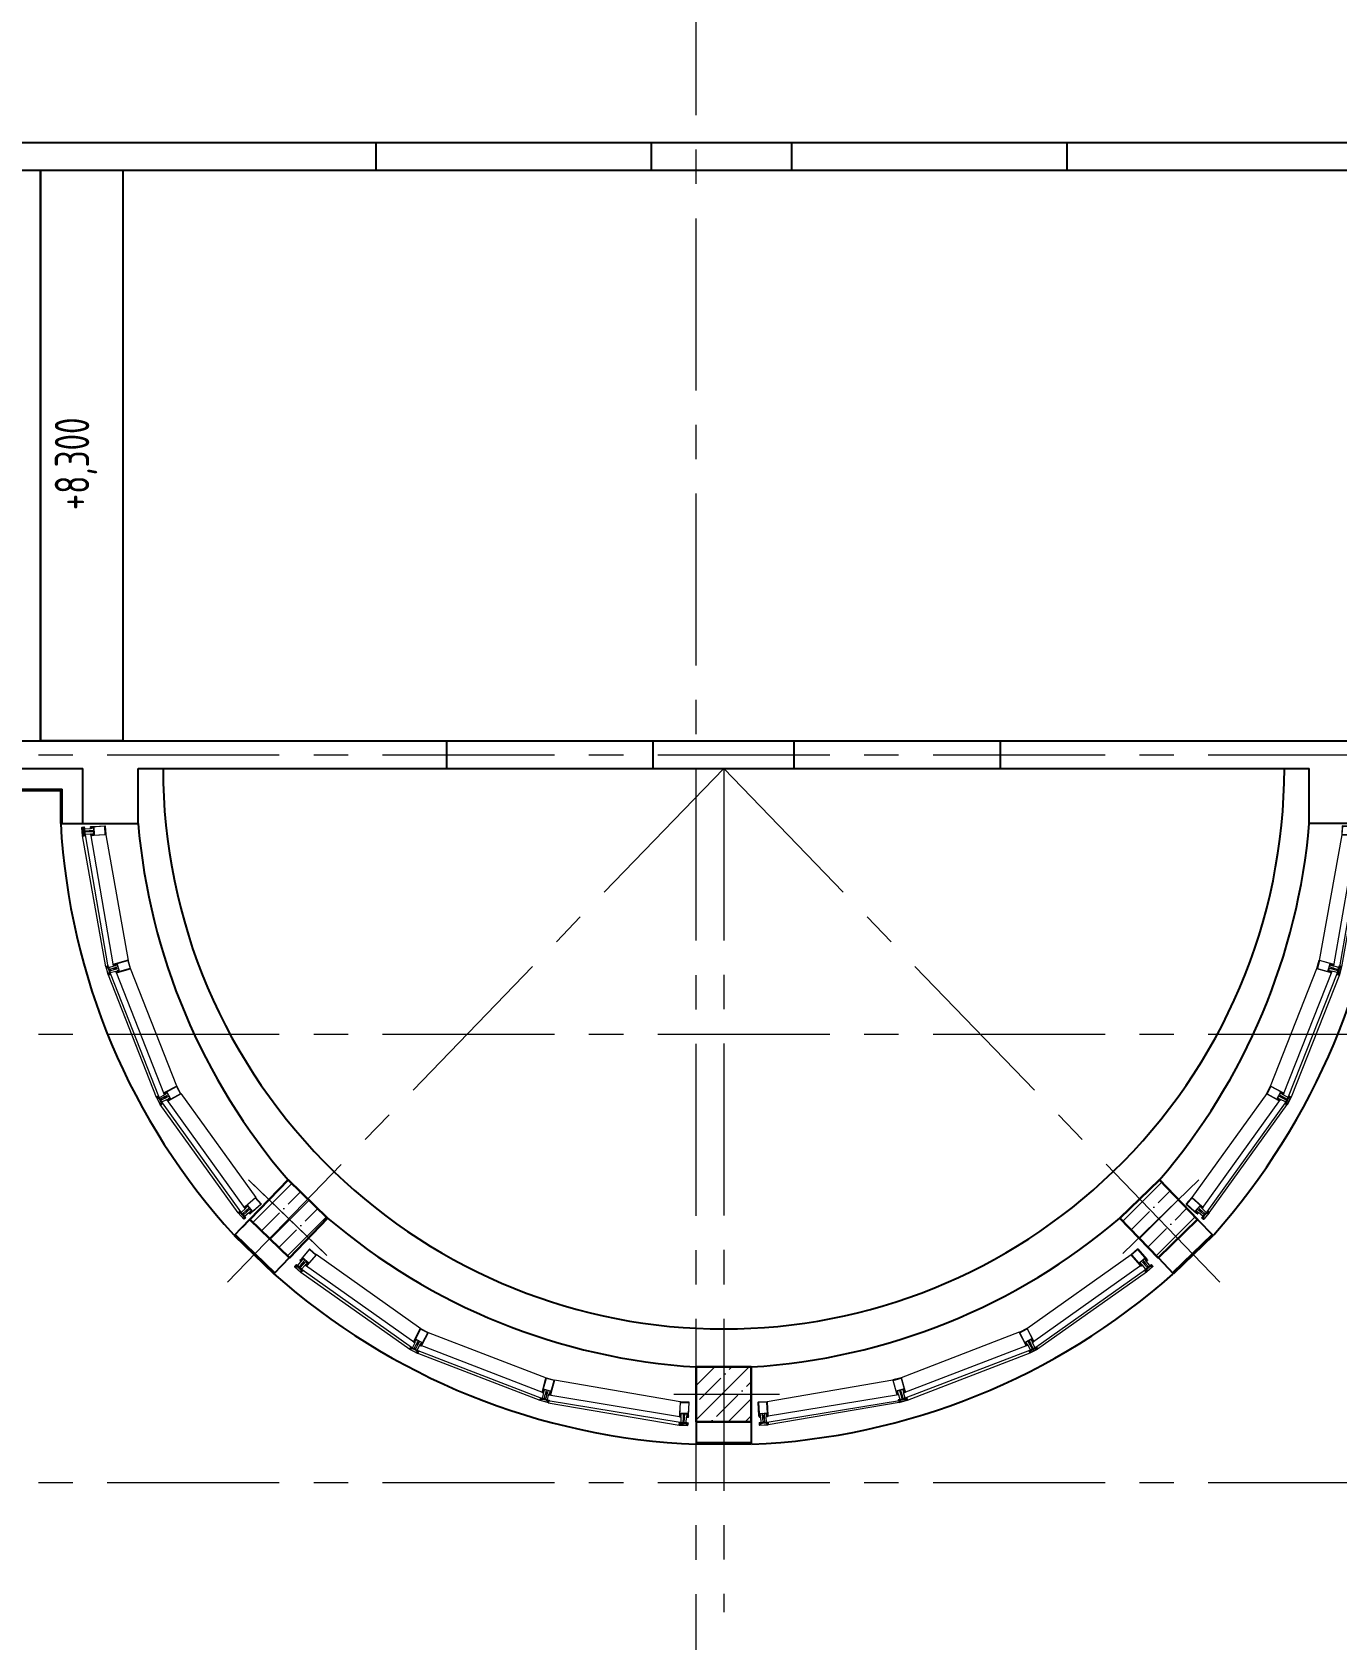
# Model space of a CAD drawing. Header units: millimetres. Extents: x -185251 to 7892985, y -102157 to 319855.
# Drawn here: x -143029 to -133550, y 99681 to 111368 of the extents above; entities that cross this region are included whole.
import ezdxf
from ezdxf import colors
from ezdxf.entities.mleader import LeaderData, LeaderLine
from ezdxf.math import Vec2, Vec3

# ---------------------------------------------------------------- set-up
doc = ezdxf.new("R2010")
doc.units = ezdxf.units.MM
doc.header["$LTSCALE"] = 10
doc.linetypes.add('CENTER', pattern=[2, 1.25, -0.25, 0.25, -0.25])
for name, color, linetype, lineweight in [('АР_Оси', 142, 'Continuous', 9), ('АР_Перегородки витражные', 152, 'Continuous', 13), ('АР_Сущ Несущая стена', 202, 'Continuous', 30), ('АР_Штриховка монолит', 250, 'Continuous', 9)]:
    doc.layers.add(name, color=color, linetype=linetype, lineweight=lineweight)
doc.layers.add('Архитектура', color=251, linetype='Continuous')
doc.layers.get('0').off()
doc.layers.get('0').freeze()
doc.styles.add('ISOCPEUR', font='isocpeur.TTF', dxfattribs={"width": 0.7})
pattern_1 = [(335.76716334, (-69115.3163, 318510.941), (0.651582564, 1.447617495), []), (65.76716334, (-69115.3163, 318510.941), (-1.447617495, 0.651582564), [])]

# ---------------------------------------------------------------- blocks, each defined once
blk = doc.blocks.new('_DOTSMALL')
at = {"color": 0, "linetype": 'ByBlock', "const_width": 0.5}
blk.add_lwpolyline([(-0.0625, 0, 1), (0.0625, 0, 1)], format="xyb", close=True, dxfattribs=at)
blk = doc.blocks.new('стойка витр.')
h = blk.add_hatch()
h.set_pattern_fill('ANSI37', scale=0.5, angle=-69.2328)
h.set_pattern_definition(pattern_1)
edge = h.paths.add_edge_path()
edge.add_line((-23, 14), (-23, 15))
edge.add_arc((-23, 15), 0.427, 20.7605, 72.3)
edge.add_arc((-23, 16), 0.427, 110.764, 252.288, ccw=False)
edge.add_line((-23, 16), (-22, 16))
edge.add_arc((-22, 16), 0.183, 20.749, 110.7854, ccw=False)
edge.add_line((-22, 16), (-22, 16))
edge.add_arc((-22, 16), 0.183, 200.7666, 335.778)
edge.add_line((-22, 16), (-21, 18))
edge.add_arc((-22, 18), 0.637, 344.3928, 381.7249)
edge.add_line((-21, 18), (-23, 22))
edge.add_arc((-23, 22), 0.637, 19.8094, 57.1415)
edge.add_line((-23, 22), (-24, 23))
edge.add_arc((-24, 23), 0.183, 65.7564, 200.7677)
edge.add_line((-25, 23), (-24, 23))
edge.add_arc((-25, 23), 0.183, -69.251, 20.7854, ccw=False)
edge.add_line((-25, 23), (-26, 22))
edge.add_arc((-26, 23), 0.427, 149.2464, 290.7703, ccw=False)
edge.add_arc((-27, 23), 0.427, 329.2344, 380.7738)
edge.add_line((-26, 23), (-27, 24))
edge.add_arc((-27, 24), 0.183, 20.749, 110.7854)
edge.add_line((-27, 24), (-33, 22))
edge.add_arc((-33, 21), 0.306, 107.612, 200.6883)
edge.add_line((-34, 21), (-33, 21))
edge.add_arc((-33, 21), 0.304, 200.7453, 225.8124)
edge.add_line((-33, 21), (-32, 19))
edge.add_arc((-32, 19), 0.305, -108.8628, 45.7814, ccw=False)
edge.add_arc((-29, 28), 9.95, 231.9543, 250.0412, ccw=False)
edge.add_arc((-35, 20), 0.4, 42.3093, 119.225)
edge.add_arc((-35, 20), 0.602, 134.395, 228.6478)
edge.add_arc((-29, 28), 11, 232.0873, 240.8889)
edge.add_arc((-37, 13), 6.09, 40.7589, 60.6144, ccw=False)
edge.add_arc((-33, 17), 0.305, -34.8959, 41.6027, ccw=False)
edge.add_line((-32, 16), (-33, 16))
edge.add_arc((-33, 16), 0.305, 145.1101, 256.4243)
edge.add_line((-33, 15), (-32, 15))
edge.add_arc((-32, 15), 0.305, -34.8899, 76.4243, ccw=False)
edge.add_line((-32, 15), (-32, 14))
edge.add_arc((-32, 14), 0.305, 145.1101, 256.4243)
edge.add_line((-32, 13), (-31, 13))
edge.add_arc((-31, 13), 0.305, -24.2247, 76.4204, ccw=False)
edge.add_line((-31, 13), (-32, 11))
edge.add_arc((-31, 11), 0.305, 155.7711, 290.7403)
edge.add_line((-31, 11), (-23, 14))
edge.add_arc((-23, 14), 0.183, 290.749, 380.749)
edge = h.paths.add_edge_path(flags=16)
edge.add_line((-23, 21), (-22, 19))
edge.add_arc((-23, 18), 0.541, -69.2328, 20.7672, ccw=False)
edge.add_line((-23, 18), (-23, 18))
edge.add_arc((-24, 18), 0.541, 200.7672, 290.7672, ccw=False)
edge.add_line((-24, 18), (-25, 20))
edge.add_arc((-25, 20), 0.541, 110.7672, 200.7672, ccw=False)
edge.add_line((-25, 21), (-24, 21))
edge.add_arc((-24, 21), 0.541, 20.7672, 110.7672, ccw=False)
edge = h.paths.add_edge_path(flags=16)
edge.add_line((-27, 20), (-26, 17))
edge.add_arc((-26, 17), 0.541, -69.2328, 20.7672, ccw=False)
edge.add_line((-26, 16), (-28, 15))
edge.add_arc((-28, 16), 0.541, 200.7672, 290.7672, ccw=False)
edge.add_line((-29, 15), (-30, 19))
edge.add_arc((-30, 19), 0.541, 110.7672, 200.7672, ccw=False)
edge.add_line((-30, 20), (-28, 21))
edge.add_arc((-27, 20), 0.541, 20.7672, 110.7672, ccw=False)
h = blk.add_hatch()
h.set_pattern_fill('ANSI37', scale=0.5, angle=-69.2328)
h.set_pattern_definition([(335.76716334, (-69115.9168, 318510.7132), (0.651582564, 1.447617495), []), (65.76716334, (-69115.9168, 318510.7132), (-1.447617495, 0.651582564), [])])
edge = h.paths.add_edge_path()
edge.add_arc((-61, -46), 0.549, 155.7657, 200.7672)
edge.add_line((-62, -46), (-61, -44))
edge.add_arc((-61, -44), 0.183, 20.7672, 155.7657)
edge.add_line((-61, -44), (-61, -45))
edge.add_arc((-61, -45), 0.183, 200.7672, 290.7672)
edge.add_line((-61, -45), (-59, -44))
edge.add_arc((-60, -44), 0.427, -69.2328, 72.2936)
edge.add_arc((-59, -43), 0.427, 200.7672, 252.2936)
edge.add_line((-60, -43), (-63, -35))
edge.add_arc((-63, -34), 0.305, 110.7672, 200.7672)
edge.add_line((-63, -34), (-61, -33))
edge.add_arc((-60, -34), 0.304, 76.4029, 110.7672)
edge.add_line((-60, -33), (-60, -34))
edge.add_arc((-108, -56), 53, 16.7114, 24.8229)
edge.add_line((-57, -41), (-58, -41))
edge.add_arc((-58, -41), 0.305, 145.1109, 256.4234)
edge.add_line((-58, -42), (-57, -42))
edge.add_arc((-57, -42), 0.305, -34.8891, 76.4234)
edge.add_line((-57, -42), (-57, -43))
edge.add_arc((-57, -43), 0.305, 145.1109, 256.4234)
edge.add_line((-57, -44), (-56, -44))
edge.add_arc((-56, -44), 0.305, -34.8891, 76.4234)
edge.add_line((-56, -44), (-56, -45))
edge.add_arc((-56, -45), 0.305, 145.1109, 256.4234)
edge.add_line((-56, -46), (-55, -46))
edge.add_arc((-56, -46), 0.305, -34.8891, 76.4234)
edge.add_line((-55, -46), (-56, -47))
edge.add_arc((-56, -47), 0.305, 145.1109, 256.4234)
edge.add_line((-56, -47), (-55, -48))
edge.add_arc((-55, -48), 0.305, -34.8891, 76.4234)
edge.add_line((-55, -48), (-55, -49))
edge.add_arc((-55, -49), 0.305, 145.1109, 256.4234)
edge.add_line((-55, -49), (-54, -50))
edge.add_arc((-54, -50), 0.305, -34.8891, 76.4234)
edge.add_line((-54, -50), (-54, -51))
edge.add_arc((-54, -51), 0.305, 145.1109, 256.4234)
edge.add_line((-54, -51), (-53, -51))
edge.add_arc((-53, -52), 0.305, -43.6751, 76.4279)
edge.add_line((-53, -52), (-54, -53))
edge.add_arc((-54, -53), 0.305, 136.3286, 262.7471)
edge.add_arc((-55, -61), 7.99, 59.586, 82.7471)
edge.add_arc((-51, -54), 0.305, 253.291, 419.586)
edge.add_arc((-53, -61), 6.03, 73.291, 110.7672)
edge.add_line((-55, -55), (-55, -55))
edge.add_arc((-55, -55), 0.427, 200.7672, 290.7672)
edge.add_line((-55, -55), (-57, -51))
edge.add_arc((-56, -51), 0.427, 149.2366, 200.7672)
edge.add_arc((-57, -51), 0.427, -30.7634, 40.0143)
edge.add_arc((-57, -51), 0.427, 40.0005, 110.7672)
edge.add_line((-57, -50), (-58, -51))
edge.add_arc((-58, -51), 0.183, 110.7672, 200.7672)
edge.add_line((-58, -51), (-58, -51))
edge.add_arc((-59, -51), 0.183, 245.7686, 380.7672)
edge.add_line((-59, -51), (-60, -51))
edge.add_arc((-60, -50), 0.549, 200.7672, 245.7686)
edge.add_line((-60, -50), (-62, -46))
edge = h.paths.add_edge_path(flags=16)
edge.add_arc((-59, -49), 0.541, 200.7672, 290.7672)
edge.add_line((-61, -47), (-60, -49))
edge.add_arc((-60, -47), 0.541, 110.7672, 200.7672)
edge.add_line((-59, -46), (-60, -46))
edge.add_arc((-59, -46), 0.541, 20.7672, 110.7672)
edge.add_line((-58, -48), (-59, -46))
edge.add_arc((-58, -49), 0.541, -69.2328, 20.7672)
edge.add_line((-59, -50), (-58, -49))
h = blk.add_hatch()
h.set_pattern_fill('ANSI37', scale=0.5, angle=-69.2328)
h.set_pattern_definition(pattern_1)
edge = h.paths.add_edge_path()
edge.add_line((-8, -26), (-7, -27))
edge.add_arc((-8, -27), 0.427, -30.7656, 20.7738, ccw=False)
edge.add_arc((-7, -27), 0.427, 149.2464, 290.7703)
edge.add_line((-7, -28), (-6, -27))
edge.add_arc((-6, -27), 0.183, 290.749, 380.7854)
edge.add_line((-6, -27), (-6, -27))
edge.add_arc((-6, -27), 0.183, 65.7564, 200.7677, ccw=False)
edge.add_line((-5, -27), (-4, -27))
edge.add_arc((-4, -28), 0.637, 19.8094, 57.1415, ccw=False)
edge.add_line((-4, -28), (-2, -31))
edge.add_arc((-3, -32), 0.637, -15.6072, 21.7249, ccw=False)
edge.add_line((-2, -32), (-3, -33))
edge.add_arc((-3, -33), 0.183, 200.7666, 335.778, ccw=False)
edge.add_line((-3, -33), (-3, -33))
edge.add_arc((-3, -33), 0.183, 20.749, 110.7854)
edge.add_line((-3, -33), (-4, -34))
edge.add_arc((-4, -34), 0.427, 110.764, 252.288)
edge.add_arc((-5, -35), 0.427, 20.7605, 72.3, ccw=False)
edge.add_line((-4, -35), (-4, -36))
edge.add_arc((-4, -36), 0.183, -69.251, 20.7854, ccw=False)
edge.add_line((-4, -36), (-11, -38))
edge.add_arc((-11, -38), 0.306, 200.846, 293.9223, ccw=False)
edge.add_line((-11, -38), (-11, -38))
edge.add_arc((-11, -37), 0.304, 175.722, 200.789, ccw=False)
edge.add_line((-11, -37), (-11, -35))
edge.add_arc((-12, -35), 0.305, 355.7529, 510.3972)
edge.add_arc((-3, -40), 9.95, 151.4932, 169.58)
edge.add_arc((-13, -38), 0.4, 282.3093, 359.225, ccw=False)
edge.add_arc((-13, -38), 0.602, 172.8865, 267.1393, ccw=False)
edge.add_arc((-3, -40), 11, 160.6454, 169.447, ccw=False)
edge.add_arc((-19, -34), 6.09, 340.92, 360.7754)
edge.add_arc((-13, -34), 0.305, 359.9316, 436.4302)
edge.add_line((-13, -34), (-14, -34))
edge.add_arc((-14, -33), 0.305, 145.1101, 256.4243, ccw=False)
edge.add_line((-14, -33), (-14, -32))
edge.add_arc((-14, -32), 0.305, 325.1101, 436.4243)
edge.add_line((-14, -32), (-15, -32))
edge.add_arc((-15, -31), 0.305, 145.1101, 256.4243, ccw=False)
edge.add_line((-15, -31), (-14, -30))
edge.add_arc((-15, -30), 0.305, 325.1139, 425.759)
edge.add_line((-15, -30), (-16, -29))
edge.add_arc((-16, -29), 0.305, 110.794, 245.7633, ccw=False)
edge.add_line((-16, -29), (-8, -26))
edge.add_arc((-8, -26), 0.183, 20.7854, 110.7854, ccw=False)
edge = h.paths.add_edge_path(flags=16)
edge.add_line((-3, -31), (-4, -29))
edge.add_arc((-5, -29), 0.541, 20.7672, 110.7672)
edge.add_line((-5, -28), (-6, -29))
edge.add_arc((-6, -29), 0.541, 110.7672, 200.7672)
edge.add_line((-6, -29), (-5, -32))
edge.add_arc((-5, -32), 0.541, 200.7672, 290.7672)
edge.add_line((-5, -32), (-4, -32))
edge.add_arc((-4, -31), 0.541, 290.7672, 380.7672)
edge = h.paths.add_edge_path(flags=16)
edge.add_line((-7, -33), (-8, -29))
edge.add_arc((-9, -30), 0.541, 20.7672, 110.7672)
edge.add_line((-9, -29), (-11, -30))
edge.add_arc((-11, -31), 0.541, 110.7672, 200.7672)
edge.add_line((-11, -31), (-10, -34))
edge.add_arc((-10, -34), 0.541, 200.7672, 290.7672)
edge.add_line((-9, -35), (-7, -34))
edge.add_arc((-7, -33), 0.541, 290.7672, 380.7672)
at = {"lineweight": 0, "ltscale": 100, "transparency": 33554687}
for points in [[(-69, -58), (-90, -2), (-90, -1), (-89, -1), (-89, -1), (-88, -3), (-87, -3), (-87, -3), (-86, -3), (-87, -1), (-87, 0), (-82, 2), (-81, 1), (-80, 1), (-77, 4), (-78, 5), (-90, 0), (-91, -2), (-70, -59), (-68, -60), (-55, -55), (-55, -54), (-59, -54), (-59, -54), (-60, -56), (-65, -58), (-66, -57), (-67, -55), (-67, -55), (-68, -55), (-68, -56), (-67, -58), (-67, -58), (-68, -59)], [(66, 59), (-27, 24), (-26, 22), (-25, 22), (-25, 22), (-25, 23), (-21, 25), (-19, 21), (-19, 21), (-19, 21), (-18, 17), (-22, 16), (-23, 17), (-23, 16), (-23, 16), (-23, 14), (-17, 16), (-16, 17), (-15, 20), (-15, 20), (-17, 24), (-17, 25), (-17, 25), (-14, 27), (-12, 26), (-4, 5), (-5, 4), (-33, -7), (-33, -7), (-32, -8), (-31, -9), (-30, -9), (-30, -9), (-29, -9), (-29, -8), (-28, -9), (-27, -8), (-27, -8), (-26, -8), (-25, -7), (-25, -7), (-25, -7), (-24, -7), (-24, -6), (-23, -7), (-22, -6), (-22, -6), (-21, -6), (-20, -6), (-20, -5), (-20, -5), (-19, -5), (-18, -4), (-18, -5), (-17, -4), (-15, -5), (-15, -6), (-16, -8), (-16, -9), (-16, -8), (-17, -9), (-18, -9), (-18, -9), (-19, -9), (-19, -10), (-20, -10), (-21, -10), (-21, -11), (-21, -10), (-23, -11), (-23, -11), (-23, -11), (-24, -11), (-24, -12), (-25, -12), (-26, -12), (-26, -13), (-26, -12), (-28, -13), (-28, -13), (-28, -13), (-29, -13), (-29, -14), (-30, -15), (-29, -16), (-29, -16), (-1, -6), (0, -6), (8, -28), (8, -29), (4, -31), (3, -30), (3, -29), (2, -25), (2, -25), (-1, -23), (-2, -23), (-8, -25), (-7, -27), (-6, -28), (-6, -27), (-6, -26), (-2, -25), (0, -28), (0, -28), (0, -29), (1, -32), (-4, -34), (-4, -33), (-4, -33), (-5, -34), (-4, -36), (89, -1), (89, 1), (67, 59)], [(64, 56), (85, 0), (11, -28), (-11, 28)]]:
    blk.add_lwpolyline(points, close=True, dxfattribs=at)
for points in [[(-74, -6), (-74, -6), (-75, -6), (-74, -7), (-77, -8, -0.414362), (-77, -8), (-79, -2, -0.414326), (-79, 0), (-77, 0), (-77, -1), (-76, 0), (-76, 0), (-77, 3, 0.551224), (-78, 4), (-80, 1, -0.267349), (-81, 1), (-82, 1, 0.249629), (-83, 1), (-86, -2, 0.827043), (-86, -3), (-82, -2, -0.414326), (-81, -2), (-78, -9, 0.414326), (-77, -10), (-76, -9, -0.082799), (-72, -16), (-68, -26), (-68, -26), (-68, -26), (-65, -35, -0.082799), (-63, -43), (-64, -44, 0.414326), (-65, -45), (-62, -52, -0.414326), (-62, -53), (-66, -55, 0.827043), (-66, -56), (-61, -56, 0.249629), (-61, -55), (-60, -54, -0.267349), (-59, -54), (-56, -54, 0.551224), (-56, -54), (-57, -51), (-57, -50), (-58, -50), (-58, -51), (-59, -52, -0.414326), (-60, -51), (-63, -45, -0.414362), (-63, -45), (-60, -44), (-60, -45), (-60, -45), (-59, -44)], [(-32, -8), (-33, -7, 0.523933), (-33, -7), (-64, -19, 0.414326), (-65, -20), (-64, -21, 0.410627), (-63, -21), (-63, -21, 0.492552), (-63, -21), (-63, -20, -0.441111), (-63, -20), (-61, -19, -0.208057), (-60, -19, -0.000016), (-57, -21, -0.439819), (-56, -22, -0.000016), (-58, -25, -0.208057), (-58, -26), (-60, -27, -0.441111), (-60, -26), (-61, -26, 0.492552), (-61, -26), (-61, -26, 0.410627), (-62, -27), (-61, -28, 0.414326), (-61, -28), (-30, -17, 0.523933), (-29, -16), (-30, -15)]]:
    blk.add_lwpolyline(points, format="xyb", close=True, dxfattribs=at)
at = {"color": 7, "lineweight": 0, "ltscale": 100, "transparency": 33554687}
for points in [[(-74, 3, 0.57795), (-74, 4), (-75, 4, -0.615334), (-75, 4, 0.101403), (-74, 7, 0.887085), (-74, 7, -0.164997), (-77, 5), (-77, 5, 0.414304), (-78, 4), (-76, 1, 0.228696), (-76, 1, -0.319049), (-76, 0, -0.319002), (-76, 0), (-77, -1, -0.4144), (-77, -1), (-78, 0, 0.668339), (-78, 0), (-79, -2, 0.198883), (-79, -2), (-77, -6, 0.198883), (-77, -7), (-75, -7, 0.668339), (-75, -7), (-75, -7, -0.4144), (-75, -7), (-74, -6, -0.710202), (-73, -7, 0.228696), (-73, -7), (-70, -16, 0.414362), (-70, -16), (-67, -15, 0.151171), (-67, -15), (-67, -15, 0.035408), (-70, -8), (-71, -7, -0.527868), (-71, -7), (-70, -6, 0.527868), (-71, -6), (-72, -5, -0.527868), (-72, -5), (-71, -4, 0.527868), (-71, -4), (-72, -4, -0.527868), (-72, -3), (-72, -2, 0.527868), (-72, -2), (-73, -2, -0.527868), (-73, -1), (-73, 0, 0.527868), (-73, 0), (-74, 0, -0.527868), (-74, 1), (-73, 1, 0.527868), (-74, 2), (-74, 2, -0.527868), (-75, 3)], [(-23, 14), (-23, 15, 0.228752), (-23, 15, -0.710164), (-23, 16), (-22, 16, -0.4144), (-22, 16), (-22, 16, 0.66825), (-22, 16), (-21, 18, 0.164348), (-21, 18), (-23, 22, 0.164348), (-23, 22), (-24, 23, 0.66825), (-25, 23), (-24, 23, -0.4144), (-25, 23), (-26, 22, -0.710164), (-26, 23, 0.228752), (-26, 23), (-27, 24, 0.4144), (-27, 24), (-33, 22, 0.430028), (-34, 21), (-33, 21, 0.109814), (-33, 21), (-32, 19, -0.800036), (-32, 18, -0.079083), (-35, 20, 0.348803), (-35, 20, 0.436125), (-35, 19, 0.038423), (-34, 18, -0.086853), (-32, 17, -0.346763), (-32, 16), (-33, 16, 0.527877), (-33, 15), (-32, 15, -0.527877), (-32, 15), (-32, 14, 0.527877), (-32, 13), (-31, 13, -0.469739), (-31, 13), (-32, 11, 0.667984), (-31, 11), (-23, 14, 0.414214)], [(-53, -51, -0.57795), (-53, -52), (-54, -53, 0.615334), (-54, -53, -0.101403), (-51, -54, -0.887085), (-51, -55, 0.164997), (-55, -55), (-55, -55, -0.414304), (-55, -55), (-57, -51, -0.228696), (-57, -51, 0.319049), (-57, -50, 0.319002), (-57, -50), (-58, -51, 0.4144), (-58, -51), (-58, -51, -0.668339), (-59, -51), (-60, -51, -0.198883), (-60, -50), (-62, -46, -0.198883), (-62, -46), (-61, -44, -0.668339), (-61, -44), (-61, -45, 0.4144), (-61, -45), (-59, -44, 0.710202), (-59, -43, -0.228696), (-60, -43), (-63, -35, -0.414362), (-63, -34), (-61, -33, -0.151171), (-60, -33), (-60, -34, -0.035408), (-57, -41), (-58, -41, 0.527868), (-58, -42), (-57, -42, -0.527868), (-57, -42), (-57, -43, 0.527868), (-57, -44), (-56, -44, -0.527868), (-56, -44), (-56, -45, 0.527868), (-56, -46), (-55, -46, -0.527868), (-55, -46), (-56, -47, 0.527868), (-56, -47), (-55, -48, -0.527868), (-55, -48), (-55, -49, 0.527868), (-55, -49), (-54, -50, -0.527868), (-54, -50), (-54, -51, 0.527868), (-54, -51)], [(-8, -26), (-7, -27, -0.228752), (-7, -27, 0.710164), (-7, -28), (-6, -27, 0.4144), (-6, -27), (-6, -27, -0.66825), (-5, -27), (-4, -27, -0.164348), (-4, -28), (-2, -31, -0.164348), (-2, -32), (-3, -33, -0.66825), (-3, -33), (-3, -33, 0.4144), (-3, -33), (-4, -34, 0.710164), (-4, -34, -0.228752), (-4, -35), (-4, -36, -0.4144), (-4, -36), (-11, -38, -0.430028), (-11, -38), (-11, -38, -0.109814), (-11, -37), (-11, -35, 0.800036), (-12, -35, 0.079083), (-13, -38, -0.348803), (-13, -38, -0.436125), (-14, -38, -0.038423), (-13, -36, 0.086853), (-13, -34, 0.346763), (-13, -34), (-14, -34, -0.527877), (-14, -33), (-14, -32, 0.527877), (-14, -32), (-15, -32, -0.527877), (-15, -31), (-14, -30, 0.469739), (-15, -30), (-16, -29, -0.667984), (-16, -29), (-8, -26, -0.414214)]]:
    blk.add_lwpolyline(points, format="xyb", close=True, dxfattribs=at)
for points in [[(-72, 0), (-73, 0)], [(-27, 24), (-27, 24)], [(-23, 14), (-23, 14)]]:
    blk.add_lwpolyline(points, dxfattribs=at)
blk.add_lwpolyline([(-73, 0), (-55, -48), (-54, -48), (-72, 0)], close=True)
at = {"lineweight": 0, "ltscale": 100, "transparency": 33554687}
for points in [[(-70, -6), (-69, -6), (-31, 9), (-31, 9), (-31, 11)], [(-56, -42), (-56, -41), (-17, -27), (-17, -27), (-16, -29)]]:
    blk.add_lwpolyline(points, dxfattribs=at)
at = {"color": 7}
for points in [[(-27, 20), (-26, 17, -0.414214), (-26, 16), (-28, 15, -0.414214), (-29, 15), (-30, 19, -0.414214), (-30, 20), (-28, 21, -0.414214)], [(-23, 21), (-22, 19, -0.414214), (-23, 18), (-23, 18, -0.414214), (-24, 18), (-25, 20, -0.414214), (-25, 21), (-24, 21, -0.414214)], [(-75, -2), (-74, -4, -0.414214), (-75, -5), (-76, -5, -0.414214), (-77, -5), (-78, -3, -0.414214), (-77, -2), (-76, -2, -0.414214)], [(-58, -48), (-59, -46, 0.414214), (-59, -46), (-60, -46, 0.414214), (-61, -47), (-60, -49, 0.414214), (-59, -50), (-58, -49, 0.414214)], [(-7, -33), (-8, -29, 0.414214), (-9, -29), (-11, -30, 0.414214), (-11, -31), (-10, -34, 0.414214), (-9, -35), (-7, -34, 0.414214)], [(-3, -31), (-4, -29, 0.414214), (-5, -28), (-6, -29, 0.414214), (-6, -29), (-5, -32, 0.414214), (-5, -32), (-4, -32, 0.414214)]]:
    blk.add_lwpolyline(points, format="xyb", close=True, dxfattribs=at)
at = {"color": 7, "lineweight": 0, "ltscale": 100, "transparency": 33554687}
blk.add_arc((-33, 21), 0.305, 110.7562, 200.7779, dxfattribs=at)
blk = doc.blocks.new('A$Ccadbda81')
at = {"layer": 'АР_Перегородки витражные', "color": 5}
for p, q in [((89, -1005), (-114, -61)), ((-95, -53), (104, -1006)), ((145, -997), (-54, -43)), ((55, -46), (251, -953)), ((163, -1037), (546, -1918)), ((636, -1855), (270, -1012)), ((108, -1064), (489, -1941)), ((508, -1935), (124, -1053)), ((533, -1980), (1130, -2751)), ((1163, -2725), (567, -1955)), ((666, -1908), (1236, -2643)), ((1113, -2760), (520, -1993))]:
    blk.add_line(p, q, dxfattribs=at)
at = {"layer": 'АР_Перегородки витражные', "xscale": -1}
for p, rotation in [((-31, -22), 206.0439613467204), ((1196, -2723), 244.0437384224219)]:
    blk.add_blockref('стойка витр.', p, dxfattribs=dict(at, rotation=rotation))
at = {"layer": 'АР_Перегородки витражные'}
for p, rotation in [((181, -1008), 357.0718620546067), ((579, -1924), 9.301548555461455)]:
    blk.add_blockref('стойка витр.', p, dxfattribs=dict(at, rotation=rotation))
blk = doc.blocks.new('A$C81a96c4f')
at = {"layer": 'АР_Штриховка монолит', "ltscale": 100}
h = blk.add_hatch(dxfattribs=at)
h.set_pattern_fill('ANSI35', color=256, scale=700)
h.set_pattern_definition([(45, (-977645.9, 95082.39), (-123.743687, 123.743687), []), (45, (-977522.15, 95082.39), (-123.743687, 123.743687), [218.75, -43.75, 0, -43.75])])
h.paths.add_polyline_path([(-3166, -2990), (-3443, -3278), (-3156, -3556), (-2878, -3268)])
h = blk.add_hatch(dxfattribs=at)
h.set_pattern_fill('ANSI35', color=256, scale=700)
h.set_pattern_definition([(45, (-971324.91, 95091.84), (-123.743687, 123.743687), []), (45, (-971201.17, 95091.84), (-123.743687, 123.743687), [218.75, -43.75, 0, -43.75])])
h.paths.add_polyline_path([(3166, -2990), (2878, -3268), (3156, -3556), (3443, -3278)])
h = blk.add_hatch(dxfattribs=at)
h.set_pattern_fill('ANSI35', color=256, scale=700)
h.set_pattern_definition([(45, (177458.83, -66645.68), (-123.74369, 123.74369), []), (45, (177582.58, -66645.68), (-123.74369, 123.74369), [218.75, -43.75, 0, -43.75])])
h.paths.add_polyline_path([(200, -4350), (-200, -4350), (-200, -4750), (200, -4750)])
at = {"layer": 'АР_Сущ Несущая стена', "ltscale": 100}
for points in [[(-2878, -3268), (-3166, -2990), (-3443, -3278), (-3156, -3556)], [(2878, -3268), (3166, -2990), (3443, -3278), (3156, -3556)], [(-200, -4350), (200, -4350), (200, -4750), (-200, -4750)]]:
    blk.add_lwpolyline(points, close=True, dxfattribs=at)

msp = doc.modelspace()

# ---------------------------------------------------------------- linework, layer by layer
at = {"layer": 'АР_Оси', "linetype": 'CENTER', "ltscale": 100}
for p, q in [((-138204.3, 92764), (-138204.3, 127071.4)), ((-176483.7, 110365.2), (-101315.8, 110365.2)), ((-176483.7, 106115.2), (-101315.8, 106115.2)), ((-138004.3, 106015.2), (-141609.5, 102281.9)), ((-138004.3, 106015.2), (-138004.3, 99883.2)), ((-138004.3, 106015.2), (-134399, 102281.9)), ((-176483.7, 104085.2), (-101315.8, 104085.2)), ((-141457, 103024.3), (-140903.4, 102489.7)), ((-141441.8, 103009.5), (-140888.2, 102474.9)), ((-134551.5, 103024.3), (-135105.1, 102489.7)), ((-134551.5, 103024.3), (-135105.1, 102489.7)), ((-137598.3, 101465.2), (-138367.9, 101465.2)), ((-137598.3, 101465.2), (-138367.8, 101465.2)), ((-176483.7, 100825.2), (-101315.8, 100825.2))]:
    msp.add_line(p, q, dxfattribs=at)
at = {"layer": 'Архитектура', "lineweight": 25, "transparency": 33554684}
for p, q in [((-146229.3, 110565.2), (-140532.3, 110565.2)), ((-140532.3, 110565.2), (-140532.3, 110365.2)), ((-140532.3, 110565.2), (-138532.3, 110565.2)), ((-138532.3, 110565.2), (-137512.3, 110565.2)), ((-138532.3, 110565.2), (-138532.3, 110365.2)), ((-137512.3, 110565.2), (-137512.3, 110365.2)), ((-137512.3, 110565.2), (-135512.3, 110565.2)), ((-135512.3, 110565.2), (-132110.9, 110565.2)), ((-135512.3, 110565.2), (-135512.3, 110365.2)), ((-146229.3, 110365.2), (-140532.3, 110365.2)), ((-140532.3, 110365.2), (-138532.3, 110365.2)), ((-138532.3, 110365.2), (-137512.3, 110365.2)), ((-137512.3, 110365.2), (-135512.3, 110365.2)), ((-135512.3, 110365.2), (-132110.9, 110365.3)), ((-151229.3, 106215.2), (-140016.2, 106215.2)), ((-140016.2, 106015.2), (-140016.2, 106215.2)), ((-140016.2, 106215.2), (-135992.2, 106215.2)), ((-138516.2, 106215.2), (-137492.2, 106215.2)), ((-138516.2, 106015.2), (-138516.2, 106215.2)), ((-137492.2, 106015.2), (-137492.2, 106215.2)), ((-135992.2, 106215.2), (-124814.3, 106215.2)), ((-135992.2, 106015.2), (-135992.2, 106215.2)), ((-151229.3, 106015.2), (-142661.9, 106015.2)), ((-142259.7, 106015.2), (-140016.2, 106015.2)), ((-140016.2, 106015.2), (-135992.2, 106015.2)), ((-138516.2, 106015.2), (-137492.2, 106015.2)), ((-135992.2, 106015.2), (-133749.6, 106015.2)), ((-151079.3, 105865.2), (-142811.9, 105865.2)), ((-151069.3, 105855.2), (-142821.9, 105855.2)), ((-142821.9, 105615.2), (-142661.9, 105615.2)), ((-141560.4, 102620.6), (-141449.3, 102735.7)), ((-141161.6, 102457.9), (-141272.7, 102342.8)), ((-138204.3, 101263.1), (-138204.3, 101103.1))]:
    msp.add_line(p, q, dxfattribs=at)
for points in [[(-142969.3, 110365.2), (-142969.3, 106215.2)], [(-142661.9, 105615.2), (-142661.9, 106015.2)], [(-142259.7, 105615.2), (-142259.7, 106015.2)], [(-133749.6, 105615.2), (-133749.6, 106015.2)], [(-142821.9, 105615.2), (-142821.9, 105855.2)], [(-142811.9, 105615.2), (-142811.9, 105865.2)], [(-142661.9, 105615.2), (-142259.7, 105615.2)], [(-133349.6, 105615.2), (-133749.6, 105615.2)], [(-141447.8, 102737.3), (-141503.4, 102679.7)], [(-134560.8, 102737.3), (-134448.1, 102620.6)], [(-141560.4, 102620.6), (-141272.7, 102342.8)], [(-141553.5, 102627.8), (-141265.7, 102350)], [(-134455.1, 102627.8), (-134742.8, 102350)], [(-134448.1, 102620.6), (-134735.9, 102342.8)], [(-141160, 102459.5), (-141215.7, 102401.8)], [(-134848.5, 102459.5), (-134735.9, 102342.8)], [(-138204.2, 101265.2), (-138204.3, 101185)], [(-138204.3, 101265.2), (-138204.3, 101185)], [(-137804.3, 101265.2), (-137804.3, 101103)], [(-137804.3, 101113.1), (-138204.3, 101113.1)], [(-137804.3, 101103.1), (-138204.3, 101103.1)]]:
    msp.add_lwpolyline(points, dxfattribs=at)
for points in [[(-142369.3, 106215.2), (-142969.3, 106215.2), (-142969.3, 110365.2), (-142369.3, 110365.2)], [(-140882.1, 102747.2), (-141169.9, 103025), (-141447.7, 102737.3), (-141160, 102459.4)], [(-135126.3, 102747.2), (-134838.6, 103025), (-134560.7, 102737.3), (-134848.5, 102459.4)], [(-138204.2, 101665.2), (-137804.2, 101665.2), (-137804.2, 101265.2), (-138204.2, 101265.2)]]:
    msp.add_lwpolyline(points, close=True, dxfattribs=at)
for centre, radius, start, end in [((-138004.6, 106014.8), 4073.8, 179.99375, 225.99937), ((-138004.6, 106014.8), 4073.8, 179.99375, 225.99937), ((-138004.6, 106014.8), 4073.8, 314.00806, 0.00625), ((-138004.6, 106014.8), 4073.8, 314.00806, 0.00625), ((-137997.9, 105884.1), 4831.5, 183.18991, 222.41054), ((-137703, 106008.1), 4573.6, 184.92731, 220.70928), ((-138304.7, 106006.4), 4571.9, 319.29945, 355.09205), ((-138221.4, 105967.8), 5044.1, 318.50213, 355.99241), ((-138004.6, 106014.8), 4073.8, 225.99937, 270.00516), ((-138004.6, 106014.8), 4073.8, 225.99937, 270.00516), ((-138004.6, 106014.8), 4073.8, 270.00516, 314.00806), ((-138004.6, 106014.8), 4073.8, 270.00516, 314.00806), ((-137929.7, 106199.8), 4542.9, 229.46472, 266.535), ((-138078.8, 106199.8), 4542.8, 273.46461, 310.53518), ((-138004.3, 106015.2), 4916.2, 228.33129, 267.66871), ((-138005.7, 106013.6), 4914.7, 272.38941, 311.61489)]:
    msp.add_arc(centre, radius, start, end, dxfattribs=at)

# ---------------------------------------------------------------- block references
for p, rotation in [((-142548.2, 105581.9), 357.9999999999999), ((-137737.4, 101360.3), 87.56699385810907)]:
    msp.add_blockref('A$Ccadbda81', p, dxfattribs=dict(at, rotation=rotation))
at = {"layer": 'Архитектура', "lineweight": 25, "transparency": 33554684, "xscale": -1}
for p, rotation in [((-133460.3, 105581.9), 1.999999999999993), ((-138271.7, 101358.6), 272.4330061418909)]:
    msp.add_blockref('A$Ccadbda81', p, dxfattribs=dict(at, rotation=rotation))
at = {"layer": 'Архитектура', "lineweight": 25, "transparency": 33554684}
msp.add_blockref('A$C81a96c4f', (-138004.3, 106015.2), dxfattribs=at)

# ---------------------------------------------------------------- leaders
ml = msp.add_multileader_mtext('Standard', dxfattribs=at)
ml.set_content('+13,700', color=256, style='ISOCPEUR')
ml.set_leader_properties(color=256, linetype='Continuous', lineweight=-1)
ml.set_arrow_properties(name='DOTSMALL')
ml.build(insert=Vec2(0, 0))
ml.multileader.update_dxf_attribs({"has_text_frame": 1, "text_left_attachment_type": 4, "text_right_attachment_type": 4, "dogleg_length": 100, "arrow_head_size": 180})
ctx = ml.context
ctx.base_point, ctx.char_height, ctx.arrow_head_size, ctx.landing_gap_size, ctx.plane_origin = Vec3(-153128.5, 305780.9), 250, 180, 50, Vec3(-155938.5, 304929.3)
ctx.left_attachment, ctx.right_attachment = 4, 4
notes = []
notes.append((ctx, [(0, (0, 0, 0), (0, 0), (1, 0), 1, [])]))
ctx.mtext.insert, ctx.mtext.width, ctx.mtext.line_spacing_style, ctx.mtext.flow_direction = Vec3(-153078.5, 306114.2), 852.697, 2, 5
ml = msp.add_multileader_mtext('Standard', dxfattribs=at)
ml.set_content('Л.2', color=256, style='ISOCPEUR')
ml.set_leader_properties(color=256, linetype='Continuous', lineweight=-1)
ml.set_arrow_properties(name='DOTSMALL')
ml.build(insert=Vec2(0, 0))
ml.multileader.update_dxf_attribs({"has_text_frame": 1, "text_left_attachment_type": 4, "text_right_attachment_type": 4, "dogleg_length": 100, "arrow_head_size": 180})
ctx = ml.context
ctx.base_point, ctx.char_height, ctx.arrow_head_size, ctx.landing_gap_size, ctx.plane_origin = Vec3(-155818.3, 305092.3, 0), 250, 180, 50, Vec3(-91789.1, 292800.5, 0)
ctx.left_attachment, ctx.right_attachment = 4, 4
notes.append((ctx, [(0, (0, 0, 0), (0, 0), (1, 0), 1, [])]))
ctx.mtext.insert, ctx.mtext.width, ctx.mtext.line_spacing_style, ctx.mtext.flow_direction = Vec3(-155768.3, 305425.7, 0), 852.697, 2, 5
ml = msp.add_multileader_mtext('Standard', dxfattribs=at)
ml.set_content('+15,850', color=256, style='ISOCPEUR')
ml.set_leader_properties(color=256, linetype='Continuous', lineweight=-1)
ml.set_arrow_properties(name='DOTSMALL')
ml.build(insert=Vec2(0, 0))
ml.multileader.update_dxf_attribs({"has_text_frame": 1, "text_left_attachment_type": 4, "text_right_attachment_type": 4, "dogleg_length": 100, "arrow_head_size": 180})
ctx = ml.context
ctx.base_point, ctx.char_height, ctx.arrow_head_size, ctx.landing_gap_size, ctx.plane_origin = Vec3(-153165, 299863.7), 250, 180, 50, Vec3(-154468.2, 298656.1)
ctx.left_attachment, ctx.right_attachment = 4, 4
notes.append((ctx, [(0, (0, 0, 0), (0, 0), (1, 0), 1, [])]))
ctx.mtext.insert, ctx.mtext.width, ctx.mtext.defined_height, ctx.mtext.line_spacing_style, ctx.mtext.flow_direction = Vec3(-153115, 300197), 696.035, 776.5, 2, 5
ml = msp.add_multileader_mtext('Standard', dxfattribs=at)
ml.set_content('+15,850', color=256, style='ISOCPEUR')
ml.set_leader_properties(color=256, linetype='Continuous', lineweight=-1)
ml.set_arrow_properties(name='DOTSMALL')
ml.build(insert=Vec2(0, 0))
ml.multileader.update_dxf_attribs({"has_text_frame": 1, "text_left_attachment_type": 4, "text_right_attachment_type": 4, "dogleg_length": 100, "arrow_head_size": 180})
ctx = ml.context
ctx.base_point, ctx.char_height, ctx.arrow_head_size, ctx.landing_gap_size, ctx.plane_origin = Vec3(-141689.6, 296695.6), 250, 180, 50, Vec3(-140764.6, 294352)
ctx.left_attachment, ctx.right_attachment = 4, 4
notes.append((ctx, [(0, (0, 0, 0), (0, 0), (1, 0), 1, [])]))
ctx.mtext.insert, ctx.mtext.width, ctx.mtext.line_spacing_style, ctx.mtext.flow_direction = Vec3(-141639.6, 297028.9), 852.697, 2, 5
ml = msp.add_multileader_mtext('Standard', dxfattribs=at)
ml.set_content('Л.2', color=256, style='ISOCPEUR')
ml.set_leader_properties(color=256, linetype='Continuous', lineweight=-1)
ml.set_arrow_properties(name='DOTSMALL')
ml.build(insert=Vec2(0, 0))
ml.multileader.update_dxf_attribs({"has_text_frame": 1, "text_left_attachment_type": 4, "text_right_attachment_type": 4, "dogleg_length": 100, "arrow_head_size": 180})
ctx = ml.context
ctx.base_point, ctx.char_height, ctx.arrow_head_size, ctx.landing_gap_size, ctx.plane_origin = Vec3(-155501.4, 214032.7, 0), 250, 180, 50, Vec3(-129706.2, 200566.2, 0)
ctx.left_attachment, ctx.right_attachment = 4, 4
notes.append((ctx, [(0, (0, 0, 0), (0, 0), (1, 0), 1, [])]))
ctx.mtext.insert, ctx.mtext.width, ctx.mtext.line_spacing_style, ctx.mtext.flow_direction = Vec3(-155451.4, 214366, 0), 852.697, 2, 5
ml = msp.add_multileader_mtext('Standard', dxfattribs=at)
ml.set_content('+9,800', color=256, style='ISOCPEUR')
ml.set_leader_properties(color=256, linetype='Continuous', lineweight=-1)
ml.set_arrow_properties(name='DOTSMALL')
ml.build(insert=Vec2(0, 0))
ml.multileader.update_dxf_attribs({"has_text_frame": 1, "text_left_attachment_type": 4, "text_right_attachment_type": 4, "dogleg_length": 100, "arrow_head_size": 180})
ctx = ml.context
ctx.base_point, ctx.char_height, ctx.arrow_head_size, ctx.landing_gap_size, ctx.plane_origin = Vec3(-152582.7, 213955.7), 250, 180, 50, Vec3(-155731.7, 213023.6)
ctx.left_attachment, ctx.right_attachment = 4, 4
notes.append((ctx, [(0, (0, 0, 0), (0, 0), (1, 0), 1, [])]))
ctx.mtext.insert, ctx.mtext.width, ctx.mtext.line_spacing_style, ctx.mtext.flow_direction = Vec3(-152532.7, 214289), 852.697, 2, 5
ml = msp.add_multileader_mtext('Standard', dxfattribs=at)
ml.set_content('+11,750', color=256, style='ISOCPEUR')
ml.set_leader_properties(color=256, linetype='Continuous', lineweight=-1)
ml.set_arrow_properties(name='DOTSMALL')
ml.build(insert=Vec2(0, 0))
ml.multileader.update_dxf_attribs({"has_text_frame": 1, "text_left_attachment_type": 4, "text_right_attachment_type": 4, "dogleg_length": 100, "arrow_head_size": 180})
ctx = ml.context
ctx.base_point, ctx.char_height, ctx.arrow_head_size, ctx.landing_gap_size, ctx.plane_origin = Vec3(-155526.1, 207799.1), 250, 180, 50, Vec3(-154118.5, 206726)
ctx.left_attachment, ctx.right_attachment = 4, 4
notes.append((ctx, [(0, (0, 0, 0), (0, 0), (1, 0), 1, [])]))
ctx.mtext.insert, ctx.mtext.width, ctx.mtext.defined_height, ctx.mtext.line_spacing_style, ctx.mtext.flow_direction = Vec3(-155476.1, 208132.4), 696.035, 912.5, 2, 5
ml = msp.add_multileader_mtext('Standard', dxfattribs=at)
ml.set_content('+12,200', color=256, style='ISOCPEUR')
ml.set_leader_properties(color=256, linetype='Continuous', lineweight=-1)
ml.set_arrow_properties(name='DOTSMALL')
ml.build(insert=Vec2(0, 0))
ml.multileader.update_dxf_attribs({"has_text_frame": 1, "text_left_attachment_type": 4, "text_right_attachment_type": 4, "dogleg_length": 100, "arrow_head_size": 180})
ctx = ml.context
ctx.base_point, ctx.char_height, ctx.arrow_head_size, ctx.landing_gap_size, ctx.plane_origin, ctx.plane_x_axis, ctx.plane_y_axis = Vec3(-138764.9, 200664.9), 250, 180, 50, Vec3(-126617.4, 225900.8), Vec3(0, 1), Vec3(-1, 0)
ctx.left_attachment, ctx.right_attachment = 4, 4
notes.append((ctx, [(0, (0, 0, 0), (0, 0), (1, 0), 1, [])]))
ctx.mtext.insert, ctx.mtext.text_direction, ctx.mtext.rotation, ctx.mtext.width, ctx.mtext.line_spacing_style, ctx.mtext.flow_direction = Vec3(-139098.3, 200714.9), Vec3(0, 1), 1.5707963, 852.697, 2, 5
ml = msp.add_multileader_mtext('Standard', dxfattribs=at)
ml.set_content('+12,200', color=256, style='ISOCPEUR')
ml.set_leader_properties(color=256, linetype='Continuous', lineweight=-1)
ml.set_arrow_properties(name='DOTSMALL')
ml.build(insert=Vec2(0, 0))
ml.multileader.update_dxf_attribs({"has_text_frame": 1, "text_left_attachment_type": 4, "text_right_attachment_type": 4, "dogleg_length": 100, "arrow_head_size": 180})
ctx = ml.context
ctx.base_point, ctx.char_height, ctx.arrow_head_size, ctx.landing_gap_size, ctx.plane_origin = Vec3(-159917.7, 188208.1), 250, 180, 50, Vec3(-134681.8, 176585)
ctx.left_attachment, ctx.right_attachment = 4, 4
notes.append((ctx, [(0, (0, 0, 0), (0, 0), (1, 0), 1, [])]))
ctx.mtext.insert, ctx.mtext.width, ctx.mtext.line_spacing_style, ctx.mtext.flow_direction = Vec3(-159867.7, 188541.4), 852.697, 2, 5
ml = msp.add_multileader_mtext('Standard', dxfattribs=at)
ml.set_content('+12,650', color=256, style='ISOCPEUR')
ml.set_leader_properties(color=256, linetype='Continuous', lineweight=-1)
ml.set_arrow_properties(name='DOTSMALL')
ml.build(insert=Vec2(0, 0))
ml.multileader.update_dxf_attribs({"has_text_frame": 1, "text_left_attachment_type": 4, "text_right_attachment_type": 4, "dogleg_length": 100, "arrow_head_size": 180})
ctx = ml.context
ctx.base_point, ctx.char_height, ctx.arrow_head_size, ctx.landing_gap_size, ctx.plane_origin = Vec3(-159917.7, 187623.8), 250, 180, 50, Vec3(-134681.8, 176000.7)
ctx.left_attachment, ctx.right_attachment = 4, 4
notes.append((ctx, [(0, (0, 0, 0), (0, 0), (1, 0), 1, [])]))
ctx.mtext.insert, ctx.mtext.width, ctx.mtext.line_spacing_style, ctx.mtext.flow_direction = Vec3(-159867.7, 187957.1), 852.697, 2, 5
ml = msp.add_multileader_mtext('Standard', dxfattribs=at)
ml.set_content('Л.2', color=256, style='ISOCPEUR')
ml.set_leader_properties(color=256, linetype='Continuous', lineweight=-1)
ml.set_arrow_properties(name='DOTSMALL')
ml.build(insert=Vec2(0, 0))
ml.multileader.update_dxf_attribs({"has_text_frame": 1, "text_left_attachment_type": 4, "text_right_attachment_type": 4, "dogleg_length": 100, "arrow_head_size": 180})
ctx = ml.context
ctx.base_point, ctx.char_height, ctx.arrow_head_size, ctx.landing_gap_size, ctx.plane_origin = Vec3(-159220.3, 121413.8, 0), 250, 180, 50, Vec3(-133439.1, 107952.3, 0)
ctx.left_attachment, ctx.right_attachment = 4, 4
notes.append((ctx, [(0, (0, 0, 0), (0, 0), (1, 0), 1, [])]))
ctx.mtext.insert, ctx.mtext.width, ctx.mtext.line_spacing_style, ctx.mtext.flow_direction = Vec3(-159170.3, 121747.1, 0), 852.697, 2, 5
ml = msp.add_multileader_mtext('Standard', dxfattribs=at)
ml.set_content('+5,900', color=256, style='ISOCPEUR')
ml.set_leader_properties(color=256, linetype='Continuous', lineweight=-1)
ml.set_arrow_properties(name='DOTSMALL')
ml.build(insert=Vec2(0, 0))
ml.multileader.update_dxf_attribs({"has_text_frame": 1, "text_left_attachment_type": 4, "text_right_attachment_type": 4, "dogleg_length": 100, "arrow_head_size": 180})
ctx = ml.context
ctx.base_point, ctx.char_height, ctx.arrow_head_size, ctx.landing_gap_size, ctx.plane_origin = Vec3(-156595.8, 120962.8), 250, 180, 50, Vec3(-158757, 120371.5)
ctx.left_attachment, ctx.right_attachment = 4, 4
notes.append((ctx, [(0, (0, 0, 0), (0, 0), (1, 0), 1, [])]))
ctx.mtext.insert, ctx.mtext.width, ctx.mtext.line_spacing_style, ctx.mtext.flow_direction = Vec3(-156545.8, 121296.1), 852.697, 2, 5
ml = msp.add_multileader_mtext('Standard', dxfattribs=at)
ml.set_content('+5,900', color=256, style='ISOCPEUR')
ml.set_leader_properties(color=256, linetype='Continuous', lineweight=-1)
ml.set_arrow_properties(name='DOTSMALL')
ml.build(insert=Vec2(0, 0))
ml.multileader.update_dxf_attribs({"has_text_frame": 1, "text_left_attachment_type": 4, "text_right_attachment_type": 4, "dogleg_length": 100, "arrow_head_size": 180})
ctx = ml.context
ctx.base_point, ctx.char_height, ctx.arrow_head_size, ctx.landing_gap_size, ctx.plane_origin = Vec3(-156595.8, 120962.8), 250, 180, 50, Vec3(-158757, 120371.5)
ctx.left_attachment, ctx.right_attachment = 4, 4
notes.append((ctx, [(0, (0, 0, 0), (0, 0), (1, 0), 1, [])]))
ctx.mtext.insert, ctx.mtext.width, ctx.mtext.line_spacing_style, ctx.mtext.flow_direction = Vec3(-156545.8, 121296.1), 852.697, 2, 5
ml = msp.add_multileader_mtext('Standard', dxfattribs=at)
ml.set_content('+7,850', color=256, style='ISOCPEUR')
ml.set_leader_properties(color=256, linetype='Continuous', lineweight=-1)
ml.set_arrow_properties(name='DOTSMALL')
ml.build(insert=Vec2(0, 0))
ml.multileader.update_dxf_attribs({"has_text_frame": 1, "text_left_attachment_type": 4, "text_right_attachment_type": 4, "dogleg_length": 100, "arrow_head_size": 180})
ctx = ml.context
ctx.base_point, ctx.char_height, ctx.arrow_head_size, ctx.landing_gap_size, ctx.plane_origin = Vec3(-159260.6, 115196.7), 250, 180, 50, Vec3(-158081.6, 113958.6)
ctx.left_attachment, ctx.right_attachment = 4, 4
notes.append((ctx, [(0, (0, 0, 0), (0, 0), (1, 0), 1, [])]))
ctx.mtext.insert, ctx.mtext.width, ctx.mtext.line_spacing_style, ctx.mtext.flow_direction = Vec3(-159210.6, 115530.1), 852.697, 2, 5
ml = msp.add_multileader_mtext('Standard', dxfattribs=at)
ml.set_content('+8,300', color=256, style='ISOCPEUR')
ml.set_leader_properties(color=256, linetype='Continuous', lineweight=-1)
ml.set_arrow_properties(name='DOTSMALL')
ml.build(insert=Vec2(0, 0))
ml.multileader.update_dxf_attribs({"has_text_frame": 1, "text_left_attachment_type": 4, "text_right_attachment_type": 4, "dogleg_length": 100, "arrow_head_size": 180})
ctx = ml.context
ctx.base_point, ctx.char_height, ctx.arrow_head_size, ctx.landing_gap_size, ctx.plane_origin, ctx.plane_x_axis, ctx.plane_y_axis = Vec3(-142531.2, 107842.9), 250, 180, 50, Vec3(-132553, 132311.8), Vec3(0, 1), Vec3(-1, 0)
ctx.left_attachment, ctx.right_attachment = 4, 4
notes.append((ctx, [(0, (0, 0, 0), (0, 0), (1, 0), 1, [])]))
ctx.mtext.insert, ctx.mtext.text_direction, ctx.mtext.rotation, ctx.mtext.width, ctx.mtext.line_spacing_style, ctx.mtext.flow_direction = Vec3(-142864.6, 107892.9), Vec3(0, 1), 1.5707963, 852.697, 2, 5
for ctx, leaders in notes:
    for number, flags, end, landing, length, lines in leaders:
        leader = LeaderData()
        leader.index, (leader.has_last_leader_line, leader.has_dogleg_vector, leader.attachment_direction) = number, flags
        leader.last_leader_point, leader.dogleg_vector, leader.dogleg_length = Vec3(end), Vec3(landing), length
        for number, points, colour, breaks in lines:
            line = LeaderLine()
            line.index, line.vertices, line.color, line.breaks = number, Vec3.list(points), colors.encode_raw_color(colour), breaks
            leader.lines.append(line)
        ctx.leaders.append(leader)

doc.saveas('drawing.dxf')
